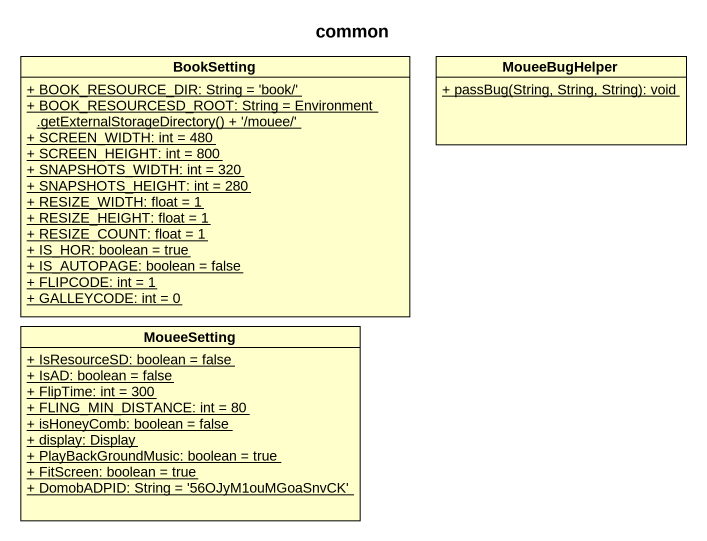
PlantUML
@startuml
title common
hide circle
hide empty members
skinparam classAttributeIconSize 0
class BookSetting {
  {static} + BOOK_RESOURCE_DIR: String = 'book/'
  {static} {field} + BOOK_RESOURCESD_ROOT: String = Environment .getExternalStorageDirectory() + '/mouee/'
  {static} + SCREEN_WIDTH: int = 480
  {static} + SCREEN_HEIGHT: int = 800
  {static} + SNAPSHOTS_WIDTH: int = 320
  {static} + SNAPSHOTS_HEIGHT: int = 280
  {static} + RESIZE_WIDTH: float = 1
  {static} + RESIZE_HEIGHT: float = 1
  {static} + RESIZE_COUNT: float = 1
  {static} + IS_HOR: boolean = true
  {static} + IS_AUTOPAGE: boolean = false
  {static} + FLIPCODE: int = 1
  {static} + GALLEYCODE: int = 0
}
class MoueeBugHelper {
  {static} + passBug(String, String, String): void
}
class MoueeSetting {
  {static} + IsResourceSD: boolean = false
  {static} + IsAD: boolean = false
  {static} + FlipTime: int = 300
  {static} + FLING_MIN_DISTANCE: int = 80
  {static} + isHoneyComb: boolean = false
  {static} + display: Display
  {static} + PlayBackGroundMusic: boolean = true
  {static} + FitScreen: boolean = true
  {static} + DomobADPID: String = '56OJyM1ouMGoaSnvCK'
}
@enduml
